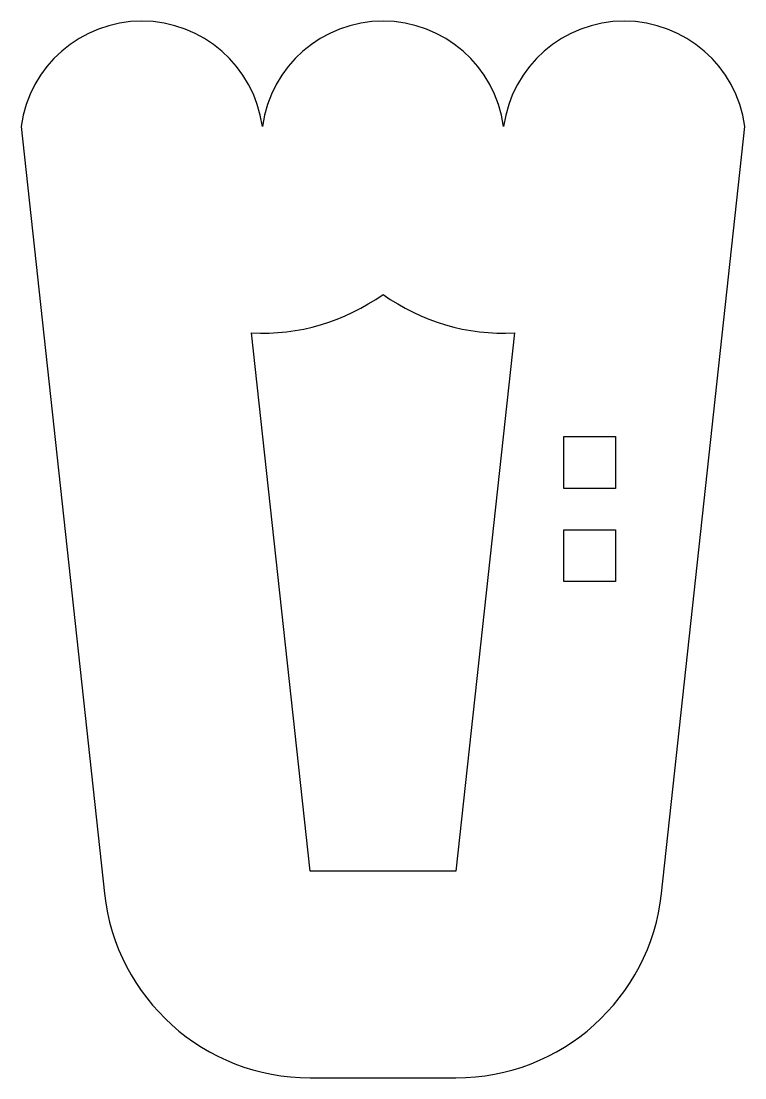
# Model space of a CAD drawing. Header units: inches. Extents: x -4.13 to -2.37, y -1.17 to 1.38.
import ezdxf

# ---------------------------------------------------------------- set-up
doc = ezdxf.new("R2010")
doc.units = ezdxf.units.IN
doc.layers.get('0').update_dxf_attribs({"linetype": 'CONTINUOUS'})

msp = doc.modelspace()

# ---------------------------------------------------------------- linework, layer by layer
for points in [[(-3.9235, -0.729, 0.382846), (-3.4264, -1.175), (-3.0736, -1.175, 0.382846), (-2.5765, -0.729), (-2.375, 1.125, 0.872048), (-2.9583, 1.125, 0.872048), (-3.5417, 1.125, 0.872048), (-4.125, 1.125)], [(-2.9322, 0.6257), (-3.0736, -0.675), (-3.4264, -0.675), (-3.5678, 0.6257, 0.170391), (-3.25, 0.7189, 0.170391)]]:
    msp.add_lwpolyline(points, format="xyb", close=True)
for points in [[(-2.8125, 0.25), (-2.8125, 0.375), (-2.6875, 0.375), (-2.6875, 0.25)], [(-2.8125, 0.025), (-2.8125, 0.15), (-2.6875, 0.15), (-2.6875, 0.025)]]:
    msp.add_lwpolyline(points, close=True)

doc.saveas('drawing.dxf')
